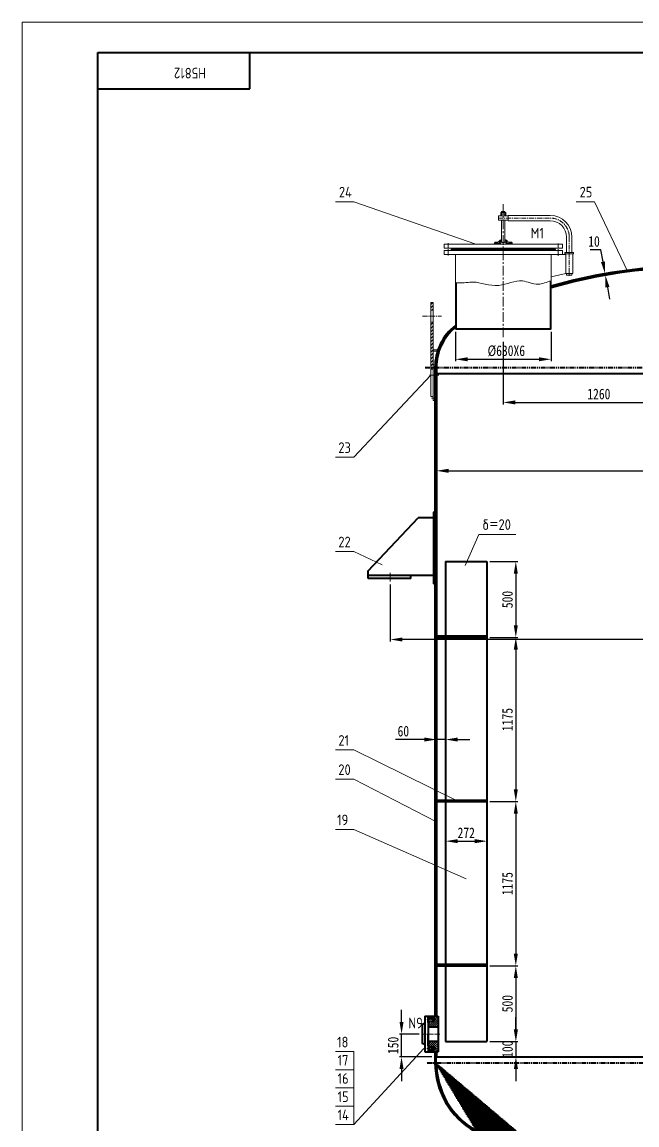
# Model space of a CAD drawing. Extents: x 29432 to 46232, y -723 to 11157.
# Drawn here: x 29432 to 33485, y 3892 to 11157 of the extents above; entities that cross this region are included whole.
import ezdxf

# ---------------------------------------------------------------- set-up
doc = ezdxf.new("R2010")
doc.units = 0
doc.linetypes.add('CENTER', pattern=[50.800000000000004, 31.75, -6.35, 6.35, -6.35])
doc.linetypes.add('PHANTOM', pattern=[63.50000000000001, 31.75, -6.35, 6.35, -6.35, 6.35, -6.35])
doc.layers.get('0').update_dxf_attribs({"linetype": 'CONTINUOUS', "lineweight": 40})
doc.layers.get('DEFPOINTS').update_dxf_attribs({"linetype": 'CONTINUOUS', "lineweight": 20})
for name, color, linetype, lineweight in [('5', 1, 'CENTER', 20), ('中线', 1, 'CENTER', 20), ('双点划线', 1, 'PHANTOM', 20), ('实线', 7, 'CONTINUOUS', 20), ('尺寸线', 6, 'CONTINUOUS', 20), ('文字', 6, 'CONTINUOUS', 20), ('细实线', 3, 'CONTINUOUS', 20), ('细线', 3, 'CONTINUOUS', 20)]:
    doc.layers.add(name, color=color, linetype=linetype, lineweight=lineweight)
doc.styles.add('J_BigFont', font='gbenor.shx', dxfattribs={"bigfont": 'gbcbig.shx'})
doc.styles.add('尺寸-字母', font='@SimSun.ttf', dxfattribs={"width": 0.8})
doc.dimstyles.new('尺寸3-5', dxfattribs={"dimtxt": 3.5, "dimasz": 2.5, "dimexe": 1.25, "dimexo": 0.625, "dimgap": 1.5, "dimtad": 1, "dimdec": 0, "dimdsep": 46, "dimtxsty": '尺寸-字母', "dimcen": 2.5, "dimadec": 0, "dimazin": 0, "dimtfac": 1, "dimtdec": 4, "dimtmove": 0, "dimatfit": 3, "dimfxl": 0, "dimtolj": 1, "dimtzin": 0, "dimarcsym": 0})
pattern_1 = [(45, (48280.55313403124, 1383.898584631193), (-11.22532015133644, 11.22532015133644), [])]
pattern_2 = [(74.99999999999999, (45611.24916760637, -1299.165121882645), (-6.133628996935583, 1.643500936401008), [])]

# ---------------------------------------------------------------- blocks, each defined once
blk = doc.blocks.new('*D66')
at = {"layer": 'DEFPOINTS', "color": 0, "lineweight": 20}
for p in [(32495.68236725407, 6021.951870326928), (32495.68236725407, 4940.951870326928), (32686.37270015032, 4940.951870326928)]:
    blk.add_point(p, dxfattribs=at)
at = {"layer": '尺寸线', "color": 0, "lineweight": -2}
for p, q in [((32515.68236725407, 6021.951870326928), (32699.37270015032, 6021.951870326928)), ((32686.37270015032, 5941.951870326928), (32686.37270015032, 5020.951870326928)), ((32515.68236725407, 4940.951870326928), (32699.37270015032, 4940.951870326928))]:
    blk.add_line(p, q, dxfattribs=at)
at = {"layer": '尺寸线', "color": 0, "lineweight": 20}
for points in [[(32673.03936681699, 5941.951870326928), (32699.70603348365, 5941.951870326928), (32686.37270015032, 6021.951870326928)], [(32673.03936681699, 5020.951870326928), (32699.70603348365, 5020.951870326928), (32686.37270015032, 4940.951870326928)]]:
    blk.add_solid(points, dxfattribs=at)
at = {"layer": '尺寸线', "color": 0, "lineweight": 20, "insert": (32631.37270015032, 5481.451870326933), "char_height": 70, "attachment_point": 5, "rotation": 90, "style": '尺寸-字母'}
blk.add_mtext('\\A1;1175', dxfattribs=at)
blk = doc.blocks.new('*D36')
at = {"layer": 'DEFPOINTS', "color": 0, "lineweight": 20}
for p in [(31933.34768578037, 4490.951870326926), (32068.68236725407, 4490.951870326926), (32153.68236725407, 4340.951870326928)]:
    blk.add_point(p, dxfattribs=at)
at = {"layer": '尺寸线', "color": 0, "lineweight": -2}
for p, q in [((31933.34768578037, 4570.951870326926), (31933.34768578037, 4650.951870326926)), ((32048.68236725407, 4490.951870326926), (31920.34768578037, 4490.951870326926)), ((31933.34768578037, 4340.951870326928), (31933.34768578037, 4490.951870326926)), ((32133.68236725407, 4340.951870326928), (31920.34768578037, 4340.951870326928)), ((31933.34768578037, 4260.951870326928), (31933.34768578037, 4180.951870326928))]:
    blk.add_line(p, q, dxfattribs=at)
at = {"layer": '尺寸线', "color": 0, "lineweight": 20}
for points in [[(31920.01435244703, 4570.951870326926), (31946.6810191137, 4570.951870326926), (31933.34768578037, 4490.951870326926)], [(31920.01435244703, 4260.951870326928), (31946.6810191137, 4260.951870326928), (31933.34768578037, 4340.951870326928)]]:
    blk.add_solid(points, dxfattribs=at)
at = {"layer": '尺寸线', "color": 0, "lineweight": 20, "insert": (31878.34768578037, 4415.951870326932), "char_height": 70, "attachment_point": 5, "rotation": 90, "style": '尺寸-字母'}
blk.add_mtext('\\A1;150', dxfattribs=at)
blk = doc.blocks.new('*D38')
at = {"layer": 'DEFPOINTS', "color": 0, "lineweight": 20}
for p in [(32495.68236725407, 4940.951870326928), (32495.68236725407, 4440.951870326928), (32686.37270015032, 4440.951870326928)]:
    blk.add_point(p, dxfattribs=at)
at = {"layer": '尺寸线', "color": 0, "lineweight": -2}
for p, q in [((32515.68236725407, 4940.951870326928), (32699.37270015032, 4940.951870326928)), ((32686.37270015032, 4860.951870326928), (32686.37270015032, 4520.951870326928)), ((32515.68236725407, 4440.951870326928), (32699.37270015032, 4440.951870326928))]:
    blk.add_line(p, q, dxfattribs=at)
at = {"layer": '尺寸线', "color": 0, "lineweight": 20}
for points in [[(32673.03936681699, 4860.951870326928), (32699.70603348365, 4860.951870326928), (32686.37270015032, 4940.951870326928)], [(32673.03936681699, 4520.951870326928), (32699.70603348365, 4520.951870326928), (32686.37270015032, 4440.951870326928)]]:
    blk.add_solid(points, dxfattribs=at)
at = {"layer": '尺寸线', "color": 0, "lineweight": 20, "insert": (32631.37270015032, 4690.951870326933), "char_height": 70, "attachment_point": 5, "rotation": 90, "style": '尺寸-字母'}
blk.add_mtext('\\A1;500', dxfattribs=at)
blk = doc.blocks.new('*D37')
at = {"layer": 'DEFPOINTS', "color": 0, "lineweight": 20}
for p in [(32495.68236725407, 4440.951870326928), (32494.92252820747, 4340.951870326928), (32686.97173776139, 4340.951870326928)]:
    blk.add_point(p, dxfattribs=at)
at = {"layer": '尺寸线', "color": 0, "lineweight": -2}
for p, q in [((32686.97173776139, 4520.951870326928), (32686.97173776139, 4600.951870326928)), ((32515.68236725407, 4440.951870326928), (32699.97173776139, 4440.951870326928)), ((32686.97173776139, 4440.951870326928), (32686.97173776139, 4340.951870326928)), ((32514.92252820747, 4340.951870326928), (32699.97173776139, 4340.951870326928)), ((32686.97173776139, 4260.951870326928), (32686.97173776139, 4180.951870326928))]:
    blk.add_line(p, q, dxfattribs=at)
at = {"layer": '尺寸线', "color": 0, "lineweight": 20}
for points in [[(32673.63840442806, 4520.951870326928), (32700.30507109472, 4520.951870326928), (32686.97173776139, 4440.951870326928)], [(32673.63840442806, 4260.951870326928), (32700.30507109472, 4260.951870326928), (32686.97173776139, 4340.951870326928)]]:
    blk.add_solid(points, dxfattribs=at)
at = {"layer": '尺寸线', "color": 0, "lineweight": 20, "insert": (32631.97173776139, 4390.951870326933), "char_height": 70, "attachment_point": 5, "rotation": 90, "style": '尺寸-字母'}
blk.add_mtext('\\A1;100', dxfattribs=at)
blk = doc.blocks.new('*D49')
at = {"layer": 'DEFPOINTS', "color": 0, "lineweight": 20}
for p in [(31858.68236725407, 7471.46133610263), (35868.68236725407, 7471.46133610263), (31858.68236725407, 7089.612341026499)]:
    blk.add_point(p, dxfattribs=at)
at = {"layer": '尺寸线', "color": 0, "lineweight": -2}
for p, q in [((31858.68236725407, 7451.46133610263), (31858.68236725407, 7076.612341026499)), ((35868.68236725407, 7451.46133610263), (35868.68236725407, 7076.612341026499)), ((35788.68236725407, 7089.612341026499), (31938.68236725407, 7089.612341026499))]:
    blk.add_line(p, q, dxfattribs=at)
at = {"layer": '尺寸线', "color": 0, "lineweight": 20}
for points in [[(31938.68236725407, 7102.945674359832), (31938.68236725407, 7076.279007693166), (31858.68236725407, 7089.612341026499)], [(35788.68236725407, 7102.945674359832), (35788.68236725407, 7076.279007693166), (35868.68236725407, 7089.612341026499)]]:
    blk.add_solid(points, dxfattribs=at)
at = {"layer": '尺寸线', "color": 0, "lineweight": 20, "insert": (33863.68236725407, 7144.612341026499), "char_height": 70, "attachment_point": 5, "style": '尺寸-字母'}
blk.add_mtext('\\A1;%%c4165', dxfattribs=at)
blk = doc.blocks.new('*D48')
at = {"layer": 'DEFPOINTS', "color": 0, "lineweight": 20}
for p in [(32163.68236725407, 8224.029753562441), (35563.68236725406, 8200.606055084443), (35563.68236725406, 8200.606055084445)]:
    blk.add_point(p, dxfattribs=at)
at = {"layer": '尺寸线', "color": 0, "lineweight": -2}
for p, q in [((35563.68236725406, 8220.606055084443), (35563.68236725406, 8213.606055084445)), ((32163.68236725407, 8204.029753562441), (32163.68236725407, 8187.606055084445)), ((32243.68236725407, 8200.606055084445), (35483.68236725406, 8200.606055084445))]:
    blk.add_line(p, q, dxfattribs=at)
at = {"layer": '尺寸线', "color": 0, "lineweight": 20}
for points in [[(32243.68236725407, 8213.939388417779), (32243.68236725407, 8187.272721751112), (32163.68236725407, 8200.606055084445)], [(35483.68236725406, 8213.939388417779), (35483.68236725406, 8187.272721751112), (35563.68236725406, 8200.606055084445)]]:
    blk.add_solid(points, dxfattribs=at)
at = {"layer": '尺寸线', "color": 0, "lineweight": 20, "insert": (33863.68236725406, 8255.606055084445), "char_height": 70, "attachment_point": 5, "style": '尺寸-字母'}
blk.add_mtext('\\A1;%%c3400', dxfattribs=at)
blk = doc.blocks.new('*D50')
at = {"layer": 'DEFPOINTS', "color": 0, "lineweight": 20}
for p in [(32495.68236725407, 7102.951870326928), (32495.68236725407, 6021.951870326928), (32686.37270015032, 6021.951870326928)]:
    blk.add_point(p, dxfattribs=at)
at = {"layer": '尺寸线', "color": 0, "lineweight": -2}
for p, q in [((32515.68236725407, 7102.951870326928), (32699.37270015032, 7102.951870326928)), ((32686.37270015032, 7022.951870326928), (32686.37270015032, 6101.951870326928)), ((32515.68236725407, 6021.951870326928), (32699.37270015032, 6021.951870326928))]:
    blk.add_line(p, q, dxfattribs=at)
at = {"layer": '尺寸线', "color": 0, "lineweight": 20}
for points in [[(32673.03936681699, 7022.951870326928), (32699.70603348365, 7022.951870326928), (32686.37270015032, 7102.951870326928)], [(32673.03936681699, 6101.951870326928), (32699.70603348365, 6101.951870326928), (32686.37270015032, 6021.951870326928)]]:
    blk.add_solid(points, dxfattribs=at)
at = {"layer": '尺寸线', "color": 0, "lineweight": 20, "insert": (32631.37270015032, 6562.451870326933), "char_height": 70, "attachment_point": 5, "rotation": 90, "style": '尺寸-字母'}
blk.add_mtext('\\A1;1175', dxfattribs=at)
blk = doc.blocks.new('*D52')
at = {"layer": 'DEFPOINTS', "color": 0, "lineweight": 20}
for p in [(32163.68236725407, 6430.631092021809), (32163.68236725407, 6430.631092021809), (32223.68236725407, 6430.631092021809)]:
    blk.add_point(p, dxfattribs=at)
at = {"layer": '尺寸线', "color": 0, "lineweight": -2}
for p, q in [((32083.68236725407, 6430.631092021809), (31892.6847294588, 6430.631092021809)), ((32163.68236725407, 6450.631092021809), (32163.68236725407, 6443.631092021809)), ((32223.68236725407, 6430.631092021809), (32163.68236725407, 6430.631092021809)), ((32223.68236725407, 6450.631092021809), (32223.68236725407, 6443.631092021809)), ((32303.68236725407, 6430.631092021809), (32383.68236725407, 6430.631092021809))]:
    blk.add_line(p, q, dxfattribs=at)
at = {"layer": '尺寸线', "color": 0, "lineweight": 20}
for points in [[(32083.68236725407, 6443.964425355142), (32083.68236725407, 6417.297758688476), (32163.68236725407, 6430.631092021809)], [(32303.68236725407, 6443.964425355142), (32303.68236725407, 6417.297758688476), (32223.68236725407, 6430.631092021809)]]:
    blk.add_solid(points, dxfattribs=at)
at = {"layer": '尺寸线', "color": 0, "lineweight": 20, "insert": (31945.18236725407, 6485.631092021809), "char_height": 70, "attachment_point": 5, "style": '尺寸-字母'}
blk.add_mtext('\\A1;60', dxfattribs=at)
blk = doc.blocks.new('*D51')
at = {"layer": 'DEFPOINTS', "color": 0, "lineweight": 20}
for p in [(32223.68236725407, 5761.239919632135), (32495.68236725407, 5761.239919632135), (32495.68236725407, 5758.662958314264)]:
    blk.add_point(p, dxfattribs=at)
at = {"layer": '尺寸线', "color": 0, "lineweight": -2}
for p, q in [((32223.68236725407, 5781.239919632135), (32223.68236725407, 5774.239919632135)), ((32303.68236725407, 5761.239919632135), (32415.68236725407, 5761.239919632135)), ((32495.68236725407, 5778.662958314264), (32495.68236725407, 5774.239919632135))]:
    blk.add_line(p, q, dxfattribs=at)
at = {"layer": '尺寸线', "color": 0, "lineweight": 20}
for points in [[(32303.68236725407, 5774.573252965468), (32303.68236725407, 5747.906586298802), (32223.68236725407, 5761.239919632135)], [(32415.68236725407, 5774.573252965468), (32415.68236725407, 5747.906586298802), (32495.68236725407, 5761.239919632135)]]:
    blk.add_solid(points, dxfattribs=at)
at = {"layer": '尺寸线', "color": 0, "lineweight": 20, "insert": (32359.68236725407, 5816.246809395914), "char_height": 70, "attachment_point": 5, "style": '尺寸-字母'}
blk.add_mtext('\\A1;272', dxfattribs=at)
blk = doc.blocks.new('*D53')
at = {"layer": 'DEFPOINTS', "color": 0, "lineweight": 20}
for p in [(32495.68236725407, 7602.951870326928), (32495.68236725407, 7102.951870326928), (32686.37270015032, 7102.951870326928)]:
    blk.add_point(p, dxfattribs=at)
at = {"layer": '尺寸线', "color": 0, "lineweight": -2}
for p, q in [((32515.68236725407, 7602.951870326928), (32699.37270015032, 7602.951870326928)), ((32686.37270015032, 7522.951870326928), (32686.37270015032, 7182.951870326928)), ((32515.68236725407, 7102.951870326928), (32699.37270015032, 7102.951870326928))]:
    blk.add_line(p, q, dxfattribs=at)
at = {"layer": '尺寸线', "color": 0, "lineweight": 20}
for points in [[(32673.03936681699, 7522.951870326928), (32699.70603348365, 7522.951870326928), (32686.37270015032, 7602.951870326928)], [(32673.03936681699, 7182.951870326928), (32699.70603348365, 7182.951870326928), (32686.37270015032, 7102.951870326928)]]:
    blk.add_solid(points, dxfattribs=at)
at = {"layer": '尺寸线', "color": 0, "lineweight": 20, "insert": (32631.37270015032, 7352.951870326933), "char_height": 70, "attachment_point": 5, "rotation": 90, "style": '尺寸-字母'}
blk.add_mtext('\\A1;500', dxfattribs=at)
blk = doc.blocks.new('*D47')
at = {"layer": 'DEFPOINTS', "color": 0, "lineweight": 20}
for p in [(32288.68236725407, 9135.726174459647), (32918.68236725406, 9135.726174459647), (32918.68236725406, 8935.234895493282)]:
    blk.add_point(p, dxfattribs=at)
at = {"layer": '尺寸线', "color": 0, "lineweight": -2}
for p, q in [((32288.68236725407, 9115.726174459647), (32288.68236725407, 8922.234895493282)), ((32918.68236725406, 9115.726174459647), (32918.68236725406, 8922.234895493282)), ((32368.68236725407, 8935.234895493282), (32838.68236725406, 8935.234895493282))]:
    blk.add_line(p, q, dxfattribs=at)
at = {"layer": '尺寸线', "color": 0, "lineweight": 20}
for points in [[(32368.68236725407, 8948.568228826616), (32368.68236725407, 8921.901562159948), (32288.68236725407, 8935.234895493282)], [(32838.68236725406, 8948.568228826616), (32838.68236725406, 8921.901562159948), (32918.68236725406, 8935.234895493282)]]:
    blk.add_solid(points, dxfattribs=at)
at = {"layer": '尺寸线', "color": 0, "lineweight": 20, "insert": (32623.95762232172, 8990.234895493282), "char_height": 70, "attachment_point": 5, "style": '尺寸-字母'}
blk.add_mtext('\\A1;%%c630X6', dxfattribs=at)
blk = doc.blocks.new('*D59')
at = {"layer": 'DEFPOINTS', "color": 0, "lineweight": 20}
for p in [(33274.77337248029, 9498.714469242565), (33274.84062092705, 9498.726260256075), (33276.50037833006, 9488.86472555073)]:
    blk.add_point(p, dxfattribs=at)
at = {"layer": '尺寸线', "color": 0, "lineweight": -2}
for p, q in [((33247.20852733066, 9656.322159325437), (33176.76443284247, 9656.322159325438)), ((33261.02457412885, 9577.524209790756), (33247.20852733066, 9656.322159325437)), ((33276.56762677682, 9488.87651656424), (33274.84062092705, 9498.726260256075)), ((33294.47285986396, 9502.168480942113), (33287.64528772644, 9500.971367860782)), ((33296.19986571374, 9492.318737250278), (33289.37229357621, 9491.121624168947)), ((33290.38367357502, 9410.078567029559), (33304.19972037321, 9331.280617494878))]:
    blk.add_line(p, q, dxfattribs=at)
at = {"layer": '尺寸线', "color": 0, "lineweight": 20}
for points in [[(33274.15756571797, 9579.826884257123), (33247.89158253974, 9575.22153532439), (33274.84062092705, 9498.726260256075)], [(33303.51666516413, 9412.381241495927), (33277.2506819859, 9407.775892563193), (33276.56762677682, 9488.87651656424)]]:
    blk.add_solid(points, dxfattribs=at)
at = {"layer": '尺寸线', "color": 0, "lineweight": 20, "insert": (33201.98648008657, 9711.322159325438), "char_height": 70, "attachment_point": 5, "style": '尺寸-字母'}
blk.add_mtext('\\A1;10', dxfattribs=at)
blk = doc.blocks.new('*D81')
at = {"layer": 'DEFPOINTS', "color": 0, "lineweight": 20}
for p in [(32603.68236725407, 9070.082179404524), (33863.68236725407, 8880.951870326928), (33863.68236725407, 8651.262074855418)]:
    blk.add_point(p, dxfattribs=at)
at = {"layer": '尺寸线', "color": 0, "lineweight": -2}
for p, q in [((32603.68236725407, 9050.082179404524), (32603.68236725407, 8638.262074855418)), ((33863.68236725407, 8860.951870326928), (33863.68236725407, 8638.262074855418)), ((32683.68236725407, 8651.262074855418), (33783.68236725407, 8651.262074855418))]:
    blk.add_line(p, q, dxfattribs=at)
at = {"layer": '尺寸线', "color": 0, "lineweight": 20}
for points in [[(32683.68236725407, 8664.595408188752), (32683.68236725407, 8637.928741522084), (32603.68236725407, 8651.262074855418)], [(33783.68236725407, 8664.595408188752), (33783.68236725407, 8637.928741522084), (33863.68236725407, 8651.262074855418)]]:
    blk.add_solid(points, dxfattribs=at)
at = {"layer": '尺寸线', "color": 0, "lineweight": 20, "insert": (33233.68236725407, 8706.268964619198), "char_height": 70, "attachment_point": 5, "style": '尺寸-字母'}
blk.add_mtext('\\A1;1260', dxfattribs=at)

msp = doc.modelspace()

# ---------------------------------------------------------------- hatches: boundary and pattern name
at = {"layer": '细实线', "lineweight": 20}
h = msp.add_hatch(dxfattribs=at)
h.set_pattern_fill('ANSI31', color=256, scale=2, angle=30, style=0)
h.set_pattern_definition(pattern_2)
h.paths.add_polyline_path([(32918.68236725407, 9416.394300768821), (32918.68236725407, 9405.9853974053, -0.06044653821758657), (33727.18236725407, 9537.210728583095), (33727.18236725407, 9547.218773579445, 0.06026322849573407)])
h = msp.add_hatch(dxfattribs=at)
h.set_pattern_fill('ANSI31', color=256, scale=2, angle=90, style=0)
h.set_pattern_definition([(135, (45611.24916760637, -1299.165121882645), (-4.490128060534577, -4.490128060534576), [])])
edge = h.paths.add_edge_path()
edge.add_spline(control_points=[(32294.68236725406, 9438.698991368678), (32292.72596450694, 9438.827459534692), (32290.72658051564, 9438.971882446362), (32288.68236725407, 9439.133223114939)], knot_values=[48.67500080339494, 48.67500080339494, 48.67500080339494, 48.67500080339494, 52.86985641005259, 52.86985641005259, 52.86985641005259, 52.86985641005259], degree=3, periodic=0)
edge.add_line((32288.68236725407, 9439.13322311494), (32288.68236725407, 9135.726174459647))
edge.add_line((32288.68236725407, 9135.726174459647), (32294.68236725407, 9135.726174459647))
edge.add_line((32294.68236725407, 9135.726174459647), (32294.68236725407, 9438.698991368676))
edge = h.paths.add_edge_path()
edge.add_spline(control_points=[(32918.68236725407, 9451.952055944981), (32916.69927091937, 9451.39796137455), (32914.69853485524, 9450.812647029401), (32912.68236725407, 9450.203192248513)], knot_values=[688.679759833167, 688.679759833167, 688.679759833167, 688.679759833167, 694.5263990102509, 694.5263990102509, 694.5263990102509, 694.5263990102509], degree=3, periodic=0)
edge.add_line((32912.68236725407, 9450.203192248513), (32912.68236725407, 9135.726174459649))
edge.add_line((32912.68236725406, 9135.726174459649), (32918.68236725406, 9135.726174459647))
edge.add_line((32918.68236725407, 9135.726174459647), (32918.68236725407, 9451.95205594498))
h = msp.add_hatch(dxfattribs=at)
h.set_pattern_fill('ANSI31', color=256, scale=5, style=0)
h.set_pattern_definition(pattern_1)
h.paths.add_polyline_path([(32125.68236725407, 9259.451870326928), (32141.68236725407, 9259.451870326926), (32141.68236725407, 9309.45187032693), (32125.68236725407, 9309.45187032693)])
h = msp.add_hatch(dxfattribs=at)
h.set_pattern_fill('ANSI31', color=256, scale=5, style=0)
h.set_pattern_definition(pattern_1)
h.paths.add_polyline_path([(32141.68236725407, 9179.45187032693), (32125.68236725407, 9179.451870326928), (32125.68236725407, 8998.451870326928), (32141.68236725407, 8998.451870326928)])
h = msp.add_hatch(dxfattribs=at)
h.set_pattern_fill('ANSI31', color=256, scale=2, angle=30, style=0)
h.set_pattern_definition(pattern_2)
h.paths.add_polyline_path([(32288.68236725407, 9145.642082577104), (32288.68236725407, 9158.390835975535, 0.2220572260434212), (32153.68236725407, 8896.615237265845), (32153.68236725407, 8880.951870326928), (32163.42252549536, 8880.951870326928, -0.2278724859074681)])
h.paths.add_polyline_path([(32163.68236725407, 8880.951870326928), (32153.68236725407, 8880.95187032693), (32153.68236725407, 8840.95187032693), (32163.68236725407, 8840.951870326931)])
h = msp.add_hatch(dxfattribs=at)
h.set_pattern_fill('ANSI31', color=256, scale=5, style=0)
h.set_pattern_definition(pattern_1)
h.paths.add_polyline_path([(32141.68236725407, 8998.45187032693), (32125.68236725407, 8998.451870326928), (32125.68236725407, 8870.951870326931), (32141.68236725407, 8870.951870326931)])
h = msp.add_hatch(dxfattribs=at)
h.set_pattern_fill('ANSI31', color=256, scale=2, angle=90, style=0)
h.set_pattern_definition([(135, (4579.075306207611, -967.7888680826436), (-4.490128060534577, -4.490128060534576), [])])
edge = h.paths.add_edge_path()
edge.add_line((32153.68236725407, 8840.951870326928), (32153.68236725407, 4608.451870326927))
edge.add_line((32163.68236725407, 8840.951870326928), (32163.68236725407, 4608.451870326928))
h = msp.add_hatch(dxfattribs=at)
h.set_pattern_fill('ANSI31', color=256, scale=3, style=0)
h.set_pattern_definition([(45, (40438.55965563416, -1111.165121882646), (-6.735192090801863, 6.735192090801865), [])])
h.paths.add_polyline_path([(32145.68236725405, 4575.951870326927), (32138.68236725405, 4575.951870326926), (32138.68236725405, 4574.951870326925), (32109.68236725405, 4574.951870326926), (32109.68236725405, 4568.951870326925), (32108.68236725406, 4567.951870326924), (32108.68236725406, 4538.951870326926), (32173.68236725406, 4538.951870326927), (32173.68236725406, 4608.451870326927), (32110.68236725406, 4608.451870326925), (32109.68236725405, 4607.451870326927), (32109.68236725405, 4596.951870326925), (32138.68236725405, 4596.951870326925), (32138.68236725405, 4595.951870326926), (32145.68236725405, 4595.951870326926), (32151.45586994595, 4585.951870326926)])
h.paths.add_polyline_path([(32108.68236725406, 4442.951870326926), (32108.68236725406, 4413.951870326926), (32109.68236725406, 4412.951870326924), (32109.68236725406, 4406.951870326924), (32138.68236725406, 4406.951870326924), (32138.68236725406, 4405.951870326924), (32145.68236725406, 4405.951870326923), (32151.45586994595, 4395.951870326926), (32145.68236725406, 4385.951870326926), (32138.68236725406, 4385.951870326926), (32138.68236725406, 4384.951870326927), (32109.68236725406, 4384.951870326925), (32109.68236725406, 4374.451870326926), (32110.68236725406, 4373.451870326925), (32173.68236725406, 4373.451870326928), (32173.68236725406, 4442.951870326927)])
h = msp.add_hatch(dxfattribs=at)
h.set_pattern_fill('ANSI31', color=256, scale=2, angle=45, style=0)
h.set_pattern_definition([(90, (0, 0), (-6.35, 1.332267629550188e-15), [])])
edge = h.paths.add_edge_path()
edge.add_line((32415.39669381315, 3849.716121375026), (33241.7009766791, 3376.829470340919))
edge.add_line((32420.36372599471, 3858.395325906973), (33246.70101282933, 3385.489786992776))
edge.add_arc((32673.68236725407, 4301.034757036316), 520, 180, 240.2178746900123)
edge.add_arc((32673.68236725407, 4301.034757036316), 510, 180, 240.2178746900123)
h = msp.add_hatch(dxfattribs=at)
h.set_pattern_fill('ANSI31', color=256, scale=2, angle=45, style=0)
h.set_pattern_definition([(90, (4579.075306207611, -967.7888680826436), (-6.35, 1.332267629550188e-15), [])])
h.paths.add_polyline_path([(32163.68236725407, 4340.951870326928), (32153.68236725407, 4340.951870326927), (32153.68236725407, 4301.034757036316), (32163.68236725407, 4301.034757036316)])

# ---------------------------------------------------------------- linework, layer by layer
at = {"lineweight": 40}
for p, q in [((29932.35018923754, -523.4763629651334), (29932.35018923754, 10956.52363703486)), ((29932.35018923754, 10956.52363703486), (46032.35018923754, 10956.52363703486)), ((30933.99258401635, 10716.52363703486), (30933.99258401635, 10956.52363703486)), ((29932.35018923754, 10716.52363703486), (30933.99258401635, 10716.52363703486)), ((32288.68236725407, 9135.726174459647), (32918.68236725406, 9135.726174459647)), ((32153.68236725407, 8880.951870326928), (32153.68236725407, 8840.951870326928)), ((32163.68236725407, 8880.951870326928), (32163.68236725407, 8840.951870326928)), ((32153.68236725407, 8840.951870326928), (35573.68236725407, 8840.951870326928)), ((32153.68236725407, 8840.951870326928), (32153.68236725407, 4608.451870326927)), ((32163.68236725407, 8840.951870326928), (32163.68236725407, 4608.451870326928)), ((32223.68236725407, 7602.951870326928), (32223.68236725407, 4440.951870326928)), ((32223.68236725407, 7602.951870326928), (32495.68236725407, 7602.951870326928)), ((32495.68236725407, 7602.951870326928), (32495.68236725407, 4440.951870326928)), ((32163.68236725407, 7112.951870326928), (32495.68236725407, 7112.951870326928)), ((32163.68236725407, 7102.951870326928), (32495.68236725407, 7102.951870326928)), ((32163.68236725407, 6031.951870326928), (32495.68236725407, 6031.951870326928)), ((32163.68236725407, 6021.951870326928), (32495.68236725407, 6021.951870326928)), ((32163.68236725407, 4950.951870326928), (32495.68236725407, 4950.951870326928)), ((32163.68236725407, 4940.951870326928), (32495.68236725407, 4940.951870326928)), ((32109.68236725405, 4607.451870326925), (32110.68236725405, 4608.451870326925)), ((32109.68236725405, 4568.951870326925), (32109.68236725405, 4607.451870326925)), ((32109.68236725405, 4596.951870326925), (32111.68236725405, 4595.951870326925)), ((32110.68236725405, 4608.451870326925), (32173.68236725408, 4608.451870326926)), ((32111.68236725405, 4595.951870326925), (32145.68236725405, 4595.951870326927)), ((32111.68236725405, 4575.951870326927), (32111.68236725405, 4595.951870326925)), ((32138.68236725405, 4596.951870326927), (32138.68236725405, 4574.951870326927)), ((32145.68236725405, 4595.951870326925), (32151.45586994595, 4585.951870326925)), ((32145.68236725405, 4575.951870326927), (32145.68236725405, 4595.951870326927)), ((32145.68236725405, 4575.951870326927), (32151.45586994595, 4585.951870326925)), ((32173.68236725408, 4608.451870326927), (32173.68236725408, 4538.951870326927)), ((32108.68236725406, 4567.951870326925), (32109.68236725405, 4568.951870326925)), ((32108.68236725406, 4567.951870326925), (32108.68236725406, 4490.951870326925)), ((32108.68236725406, 4567.951870326926), (32108.68236725406, 4490.951870326926)), ((32108.68236725406, 4538.951870326927), (32173.68236725407, 4538.951870326927)), ((32109.68236725405, 4574.951870326927), (32111.68236725405, 4575.951870326927)), ((32111.68236725405, 4575.951870326927), (32145.68236725405, 4575.951870326927)), ((32173.68236725408, 4538.951870326927), (32173.68236725408, 4442.951870326928)), ((32108.68236725406, 4414.060152348746), (32108.68236725406, 4491.060152348746)), ((32108.68236725406, 4413.951870326925), (32108.68236725406, 4490.951870326925)), ((32108.68236725406, 4413.951870326926), (32108.68236725406, 4490.951870326926)), ((32108.68236725406, 4442.951870326927), (32173.68236725409, 4442.951870326928)), ((32173.68236725409, 4442.951870326928), (32173.68236725407, 4373.451870326927)), ((32223.68236725407, 4440.951870326928), (32495.68236725407, 4440.951870326928)), ((32108.68236725406, 4413.951870326925), (32109.68236725406, 4412.951870326923)), ((32109.68236725406, 4412.951870326923), (32109.68236725406, 4374.451870326927)), ((32109.68236725406, 4406.951870326925), (32111.68236725406, 4405.951870326923)), ((32109.68236725406, 4384.951870326925), (32111.68236725406, 4385.951870326925)), ((32109.68236725406, 4374.451870326927), (32110.68236725406, 4373.451870326927)), ((32110.68236725406, 4373.451870326927), (32173.68236725407, 4373.451870326927)), ((32111.68236725406, 4405.951870326923), (32145.68236725406, 4405.951870326925)), ((32111.68236725406, 4405.951870326923), (32111.68236725406, 4385.951870326925)), ((32111.68236725406, 4385.951870326927), (32145.68236725406, 4385.951870326925)), ((32138.68236725406, 4384.951870326927), (32138.68236725406, 4406.951870326925)), ((32145.68236725406, 4405.951870326925), (32145.68236725406, 4385.951870326927)), ((32145.68236725406, 4405.951870326925), (32151.45586994595, 4395.951870326925)), ((32145.68236725406, 4385.951870326927), (32151.45586994595, 4395.951870326927)), ((32153.68236725407, 4373.451870326929), (32153.68236725407, 4340.951870326928)), ((32153.68236725407, 4373.451870326929), (32153.68236725407, 4301.034757036316)), ((32163.68236725406, 4373.451870326926), (32163.68236725406, 4340.951870326928)), ((32153.68236725407, 4340.951870326928), (35573.68236725406, 4340.951870326928))]:
    msp.add_line(p, q, dxfattribs=at)
at = {"lineweight": 20}
for p, q in [((32125.68236725407, 9309.45187032693), (32125.68236725407, 8690.951870326931)), ((32125.68236725407, 9309.451870326928), (32141.68236725407, 9309.45187032693)), ((32141.68236725407, 9309.45187032693), (32141.68236725407, 8663.45187032693)), ((32125.68236725407, 9259.451870326928), (32141.68236725407, 9259.451870326926)), ((32125.68236725407, 9179.451870326928), (32141.68236725407, 9179.451870326928)), ((32141.68236725407, 8997.805258081931), (32172.89834576865, 8997.80525808193)), ((32141.68236725407, 8987.805258081931), (32169.57252557184, 8987.805258081931)), ((32125.68236725407, 8870.951870326931), (32141.68236725408, 8870.95187032693)), ((32141.68236725407, 8898.45187032693), (32153.68236725408, 8898.45187032693)), ((32153.68236725407, 8898.451870326931), (32153.68236725407, 8663.451870326928)), ((32125.68236725407, 8690.951870326931), (32141.68236725407, 8690.95187032693)), ((32141.68236725407, 8663.45187032693), (32153.68236725407, 8663.451870326928))]:
    msp.add_line(p, q, dxfattribs=at)
for p, q in [((32143.68236725407, 7929.327063733677), (32143.68236725407, 7456.454328515629)), ((32153.68236725407, 7929.327063733677), (32143.68236725407, 7929.327063733677)), ((32153.68236725407, 7929.327063733677), (32153.68236725407, 7456.454328515627)), ((31713.68236725407, 7542.95187032693), (32043.68236725407, 7890.95187032693)), ((32143.68236725407, 7890.95187032693), (32043.68236725407, 7890.95187032693)), ((31713.68236725406, 7512.95187032693), (31713.68236725406, 7542.95187032693)), ((31713.68236725407, 7512.95187032693), (32143.68236725407, 7512.95187032693)), ((31713.68236725406, 7490.95187032693), (31713.68236725406, 7512.95187032693)), ((31993.68236725407, 7490.951870326928), (31713.68236725407, 7490.95187032693)), ((31993.68236725407, 7490.95187032693), (31993.68236725407, 7512.95187032693)), ((32153.68236725407, 7456.454328515627), (32143.68236725407, 7456.454328515629)), ((32086.68236725406, 4608.504457679153), (32086.68236725406, 4373.399282974699)), ((32086.68236725406, 4608.504457679153), (32108.68236725406, 4608.504457679153)), ((32108.68236725406, 4608.504457679153), (32108.68236725406, 4373.399282974699)), ((32086.68236725406, 4561.060152348746), (32068.68236725406, 4552.991186831503)), ((32068.68236725406, 4552.991186831503), (32068.68236725406, 4429.129117865985)), ((32086.68236725406, 4421.060152348746), (32068.68236725406, 4429.129117865985)), ((32086.68236725406, 4373.399282974699), (32108.68236725406, 4373.399282974699))]:
    msp.add_line(p, q)
at = {"lineweight": 40}
for centre, radius, start, end in [((33863.68236725407, 6139.951870326928), 3410, 92.29412435087987, 106.0887559807004), ((33863.68236725407, 6139.951870326928), 3400, 92.30087539953595, 106.1373660425371), ((32501.36644681588, 8883.009619635737), 347.9501861069249, 127.6798429427551, 180.3488711770936), ((32501.36644681588, 8883.009619635737), 337.9501861069249, 129.0011205208829, 180.3488711770936), ((32673.68236725407, 4301.034757036316), 520, 180, 240.2178746900123), ((32673.68236725407, 4301.034757036316), 510, 180, 240.2178746900123)]:
    msp.add_arc(centre, radius, start, end, dxfattribs=at)
at = {"layer": '5', "linetype": 'CENTER', "lineweight": 20, "ltscale": 2}
msp.add_line((32603.68236725407, 9956.754011169323), (32603.68236725407, 9070.082179404524), dxfattribs=at)
at = {"layer": '5', "linetype": 'CENTER', "lineweight": 20, "ltscale": 0.1}
msp.add_line((31858.68236725407, 7471.46133610263), (31858.68236725407, 7528.974716612875), dxfattribs=at)
at = {"layer": '中线', "lineweight": 20}
for p, q in [((32571.23603793848, 9865.151870326928), (32913.68236725407, 9865.151870326928)), ((33038.68236725406, 9740.151870326928), (33038.68236725406, 9485.802511358841)), ((32241.18236725407, 9699.182365284909), (32241.18236725407, 9618.731462684413)), ((32544.7200995825, 9700.151870326928), (32574.01757330569, 9700.151870326928)), ((32662.64463492563, 9700.151870326928), (32633.34716120245, 9700.151870326928)), ((32966.18236725406, 9698.899125611537), (32966.18236725406, 9617.247286199781)), ((32072.05558394356, 9219.451870326928), (32195.88312368435, 9219.451870326928)), ((32116.65269176337, 8830.95187032693), (32178.08909083829, 8830.951870326928)), ((32129.85411927032, 8678.45187032693), (32166.33693280766, 8678.451870326928))]:
    msp.add_line(p, q, dxfattribs=at)
at = {"layer": '中线', "linetype": 'CENTER', "lineweight": 20, "ltscale": 0.5}
for p, q in [((32100.75119092803, 4585.951870326925), (32160.28364281133, 4585.951870326925)), ((32076.03046988889, 4490.951870326925), (32186.23364687645, 4490.951870326927)), ((32100.75119092804, 4395.951870326925), (32160.28364281133, 4395.951870326927))]:
    msp.add_line(p, q, dxfattribs=at)
at = {"layer": '中线', "lineweight": 20}
for centre, radius, start, end in [((32913.68236725407, 9740.151870326928), 125, 0, 90), ((32574.01757330569, 9705.151870326928), 5, 270, 337.9756871629567), ((32603.68236725407, 9693.151870326928), 27, 123.3670129692481, 157.9756871629567), ((32603.68236725407, 9693.151870326928), 27, 114.0420759057485, 148.411864494775), ((32603.68236725407, 9693.151870326928), 27, 31.58813550522495, 65.95792409425145), ((32603.68236725407, 9693.151870326928), 27, 22.02431283704329, 56.63298703075192), ((32633.34716120245, 9705.151870326928), 5, 202.0243128370433, 270)]:
    msp.add_arc(centre, radius, start, end, dxfattribs=at)
at = {"layer": '双点划线', "lineweight": 40}
for p, q in [((32088.28015390477, 8880.951870326928), (35639.08458060337, 8880.951870326928)), ((32102.34959679445, 4301.034757036316), (35625.01513771368, 4301.034757036316))]:
    msp.add_line(p, q, dxfattribs=at)
at = {"layer": '实线', "lineweight": 20}
for p, q in [((32582.22043098674, 9881.151870326928), (32625.1443035214, 9881.151870326928)), ((32582.22043098674, 9881.151870326928), (32582.22043098674, 9879.151870326928)), ((32587.56257496481, 9903.151870326928), (32619.80215954332, 9903.151870326928)), ((32587.56257496481, 9903.151870326928), (32587.56257496482, 9881.151870326928)), ((32587.56257496482, 9891.151870326928), (32619.80215954332, 9891.151870326928)), ((32614.68236725407, 9907.689163239891), (32592.68236725407, 9907.68916323989)), ((32592.68236725407, 9907.68916323989), (32592.68236725407, 9903.151870326928)), ((32592.68236725407, 9903.151870326928), (32592.68236725407, 9881.151870326928)), ((32614.68236725407, 9907.689163239891), (32614.68236725407, 9903.151870326928)), ((32614.68236725407, 9903.151870326928), (32614.68236725407, 9881.151870326928)), ((32619.80215954332, 9903.151870326928), (32619.80215954332, 9881.151870326928)), ((32625.1443035214, 9881.151870326925), (32625.1443035214, 9879.151870326927)), ((32636.12869656965, 9883.151870326928), (32913.68236725407, 9883.151870326928)), ((32636.12869656965, 9883.151870326928), (32636.12869656965, 9847.151870326928)), ((32571.23603793848, 9879.151870326928), (32636.12869656965, 9879.151870326928)), ((32571.23603793848, 9879.151870326928), (32571.23603793848, 9851.151870326928)), ((32571.23603793848, 9851.151870326928), (32636.12869656965, 9851.151870326928)), ((32592.68236725407, 9851.151870326928), (32592.68236725407, 9709.855163415417)), ((32614.68236725407, 9851.151870326928), (32614.68236725407, 9709.855163415417)), ((32636.12869656965, 9847.151870326928), (32913.68236725407, 9847.151870326928)), ((33020.68236725406, 9740.151870326928), (33020.68236725406, 9637.951870326928)), ((33056.68236725406, 9740.151870326928), (33056.68236725406, 9637.951870326928)), ((32213.68236725407, 9693.151870326928), (32633.34716120245, 9693.151870326928)), ((32213.68236725407, 9693.151870326928), (32213.68236725407, 9667.151870326928)), ((32213.68236725407, 9667.151870326928), (32993.68236725406, 9667.151870326928)), ((32258.68236725407, 9667.151870326928), (32262.14646886921, 9661.151870326928)), ((32553.4950639699, 9707.151870326928), (32567.90527961407, 9707.151870326928)), ((32553.4950639699, 9693.151870326928), (32574.01757330569, 9693.151870326928)), ((32633.34716120245, 9693.151870326928), (32993.68236725406, 9693.151870326928)), ((32633.34716120245, 9693.151870326928), (32653.86967053824, 9693.151870326928)), ((32639.45945489407, 9707.151870326928), (32653.86967053824, 9707.151870326928)), ((32948.68236725406, 9667.151870326928), (32945.21826563893, 9661.151870326928)), ((32993.68236725406, 9693.151870326928), (32993.68236725406, 9667.151870326928)), ((32213.68236725407, 9650.951870326928), (32993.68236725406, 9650.951870326928)), ((32213.68236725407, 9650.951870326928), (32213.68236725407, 9624.951870326928)), ((32213.68236725407, 9624.951870326928), (32265.68236725407, 9624.951870326928)), ((32258.10501698488, 9650.951870326928), (32262.14646886921, 9657.951870326928)), ((32262.14646886921, 9661.151870326928), (32945.21826563893, 9661.151870326928)), ((32262.14646886921, 9661.151870326928), (32262.14646886921, 9657.951870326928)), ((32262.14646886921, 9657.951870326928), (32945.21826563893, 9657.951870326928)), ((32941.68236725406, 9624.951870326928), (32265.68236725407, 9624.951870326924)), ((32288.68236725407, 9624.951870326924), (32288.68236725407, 9135.726174459647)), ((32918.68236725408, 9624.95187032693), (32918.68236725406, 9135.726174459647)), ((32941.68236725406, 9624.951870326928), (32993.68236725406, 9624.951870326928)), ((32945.21826563893, 9661.151870326928), (32945.21826563893, 9657.951870326928)), ((32949.25971752326, 9650.951870326928), (32945.21826563893, 9657.951870326928)), ((32993.68236725406, 9650.951870326928), (32993.68236725406, 9624.951870326928)), ((32993.68236725406, 9624.951870326928), (33015.68236725406, 9624.951870326928)), ((33010.35398334124, 9637.951870326928), (33067.0107511669, 9637.95187032693)), ((33010.35398334124, 9637.951870326928), (33010.35398334124, 9629.951870326928)), ((33010.35398334124, 9629.951870326928), (33067.0107511669, 9629.95187032693)), ((33015.68236725406, 9629.951870326928), (33015.68236725406, 9499.951870326931)), ((33061.68236725406, 9629.951870326928), (33061.68236725406, 9499.951870326928)), ((33067.0107511669, 9637.951870326931), (33067.0107511669, 9629.95187032693)), ((32912.68236725407, 9450.203192248511), (32912.68236725406, 9135.726174459647)), ((33015.68236725406, 9499.951870326931), (32918.68236725406, 9477.615803734716)), ((33015.68236725406, 9499.95187032693), (33061.68236725406, 9499.951870326928)), ((33020.68236725406, 9499.951870326928), (33020.68236725407, 9489.951870326928)), ((33020.68236725407, 9489.951870326928), (33056.68236725407, 9489.951870326931)), ((33056.68236725406, 9499.951870326931), (33056.68236725407, 9489.951870326931)), ((32294.68236725407, 9438.698991368678), (32294.68236725407, 9135.726174459647))]:
    msp.add_line(p, q, dxfattribs=at)
for centre, radius, start, end in [((32913.68236725407, 9740.151870326928), 143, 0, 90), ((32913.68236725407, 9740.151870326928), 107, 0, 90), ((32553.4950639699, 9698.151870326928), 9.000000000000455, 90, 213.7489885958992), ((32567.90527961407, 9715.151870326928), 8, 270, 328.411864494775), ((32574.01757330569, 9705.151870326928), 12, 270, 337.9756871629567), ((32603.68236725407, 9693.151870326928), 34, 108.8765036305745, 148.411864494775), ((32603.68236725407, 9693.151870326928), 20, 123.3670129692481, 157.9756871629567), ((32603.68236725407, 9713.151870326928), 11.48339133097868, 196.6835064846229, 343.3164935153771), ((32603.68236725407, 9693.151870326928), 34, 31.58813550522495, 71.12349636942551), ((32603.68236725407, 9693.151870326928), 20, 22.02431283704329, 56.63298703075192), ((32633.34716120245, 9705.151870326928), 12, 202.0243128370433, 270), ((32639.45945489407, 9715.151870326928), 8, 211.588135505225, 270), ((32653.86967053824, 9698.151870326928), 8.999999999999545, 326.2510114041008, 90)]:
    msp.add_arc(centre, radius, start, end, dxfattribs=at)
at = {"layer": '尺寸线', "lineweight": 20}
for p, q in [((32352.73959632409, 7578.099943617271), (32443.72383868015, 7781.472571636448)), ((32443.72383868015, 7781.472571636448), (32686.3665706144, 7781.472571636448))]:
    msp.add_line(p, q, dxfattribs=at)
at = {"layer": '细实线', "lineweight": 20}
for p, q in [((31618.10082778363, 9972.888290054208), (31498.22350219882, 9972.888290054208)), ((31618.10082778363, 9972.888290054208), (32423.51476422826, 9693.151870326928)), ((33203.89546088941, 9972.88829005421), (33084.0181353046, 9972.88829005421)), ((33421.86983386789, 9516.166083743901), (33203.89546088941, 9972.88829005421)), ((32125.68236725407, 8830.95187032693), (31618.10082778363, 8290.896574363942)), ((31618.10082778363, 8290.896574363942), (31498.22350219882, 8290.896574363942)), ((31618.10082778363, 7669.519902717366), (31498.22350219882, 7669.519902717366)), ((31806.6512445664, 7581.099394997746), (31618.10082778363, 7669.519902717366)), ((31618.10082778363, 6362.395460743195), (31498.22350219882, 6362.395460743195)), ((32290.60019072672, 6031.951870326928), (31618.10082778363, 6362.395460743195)), ((31618.10082778363, 6169.845131427865), (31498.22350219882, 6169.845131427865)), ((32163.68236725407, 5888.577783542009), (31618.10082778363, 6169.845131427865)), ((31618.10082778363, 5838.731105647719), (31498.22350219882, 5838.731105647719)), ((32358.81530214254, 5512.894255521693), (31618.10082778363, 5838.731105647719)), ((31618.10082778363, 4375.552057836059), (31498.22350219882, 4375.552057836059)), ((32080.75119092805, 4395.951870326926), (31618.10082778363, 3895.552057836059)), ((31618.10082778363, 4375.552057836059), (31618.10082778363, 3895.552057836059)), ((31618.10082778363, 4255.552057836059), (31498.22350219882, 4255.552057836059)), ((31618.10082778363, 4135.552057836059), (31498.22350219882, 4135.552057836059)), ((31618.10082778363, 4015.552057836059), (31498.22350219882, 4015.552057836059)), ((31618.10082778363, 3895.552057836059), (31498.22350219882, 3895.552057836059)), ((31618.10082778363, 3895.552057836059), (31498.22350219882, 3895.552057836059))]:
    msp.add_line(p, q, dxfattribs=at)
at = {"layer": '细实线', "linetype": 'CENTER', "lineweight": 20, "ltscale": 2}
for p, q in [((32109.68236725405, 4596.951870326925), (32138.68236725405, 4596.951870326927)), ((32109.68236725405, 4574.951870326927), (32138.68236725405, 4574.951870326925)), ((32109.68236725406, 4406.951870326925), (32138.68236725406, 4406.951870326925)), ((32109.68236725406, 4384.951870326925), (32138.68236725406, 4384.951870326927))]:
    msp.add_line(p, q, dxfattribs=at)
at = {"layer": '细实线', "lineweight": 20}
msp.add_open_spline([(32288.68236725407, 9439.133223114939), (32353.76155497807, 9433.99681202944), (32398.07218677243, 9461.087857160503), (32576.32372559925, 9394.137177019224), (32713.46994474634, 9477.628747345567), (32821.22229589197, 9413.361252507337), (32891.61099020878, 9444.388074925824), (32918.68236725407, 9451.952055944981)], degree=3, knots=[48.67500080339494, 48.67500080339494, 48.67500080339494, 48.67500080339494, 182.221632474894, 349.9157382020053, 509.4741153117074, 614.713547339423, 694.526399010251, 694.526399010251, 694.526399010251, 694.526399010251], dxfattribs=at)
at = {"layer": '细线', "color": 3, "lineweight": 20}
for p, q in [((29432.35018923754, -723.4763629651352), (29432.35018923754, 11156.52363703486)), ((29432.35018923754, 11156.52363703486), (46232.35018923754, 11156.52363703486))]:
    msp.add_line(p, q, dxfattribs=at)

# ---------------------------------------------------------------- texts
at = {"layer": '尺寸线', "lineweight": 20, "insert": (32466.06696143426, 7881.441197229666), "char_height": 70, "width": 297.5095215332694, "attachment_point": 1, "style": 'J_BigFont'}
msp.add_mtext('δ＝20', dxfattribs=at)
at = {"layer": '文字', "lineweight": 20, "insert": (30644.90101436954, 10785.34136004747), "char_height": 70.00000000000001, "attachment_point": 1, "rotation": 180, "style": 'J_BigFont'}
msp.add_mtext('H5812', dxfattribs=at)
at = {"layer": '文字', "lineweight": 20, "ltscale": 0.6, "char_height": 70, "attachment_point": 1, "style": 'J_BigFont'}
for s, insert in [('24', (31520.71520314451, 10071.22825011932)), ('25', (33106.50983625028, 10071.22825011932)), ('23', (31516.89157012527, 8388.308762153685)), ('22', (31516.89157012528, 7766.932090507109)), ('21', (31516.89157012527, 6459.807648532937)), ('20', (31516.89157012527, 6267.257319217607)), ('19', (31508.23120602006, 5936.143293437462)), ('18', (31508.23120602006, 4472.964245625803)), ('17', (31511.54873560903, 4352.964245625801)), ('16', (31511.54873560903, 4232.964245625801)), ('15', (31511.54873560903, 4112.964245625801)), ('14', (31511.54873560903, 3992.964245625801))]:
    msp.add_mtext(s, dxfattribs=dict(at, insert=insert))
at = {"layer": '文字', "lineweight": 20, "char_height": 70, "width": 297.5095215332694, "attachment_point": 1, "style": 'J_BigFont'}
for s, insert in [('M1', (32783.86635962695, 9801.068739664566)), ('N9', (31978.0431561219, 4598.418085806494))]:
    msp.add_mtext(s, dxfattribs=dict(at, insert=insert))

# ---------------------------------------------------------------- dimensions: what is measured, and where the dimension line sits
at = {"layer": '尺寸线', "lineweight": 20}
dim = msp.add_aligned_dim(p1=(33276.50037833007, 9488.864725550731), p2=(33274.7733724803, 9498.714469242566), distance=-0.0682743113470167, dimstyle='尺寸3-5', override={"dimtxt": 70, "dimasz": 80, "dimexe": 13, "dimexo": 20, "dimgap": 20, "dimtoh": 1, "dimzin": 0, "dimtfac": 5, "dimtdec": 0, "dimatfit": 1}, dxfattribs=at)
dim.commit()
dim.dimension.update_dxf_attribs({"geometry": '*D59', "text_midpoint": (33201.98648008657, 9711.322159325438)})
dim = msp.add_linear_dim(base=(32918.68236725406, 8935.234895493282), p1=(32288.68236725407, 9135.726174459647), p2=(32918.68236725406, 9135.726174459647), text='%%c<>X6', dimstyle='尺寸3-5', override={"dimtxt": 70, "dimasz": 80, "dimexe": 13, "dimexo": 20, "dimgap": 20, "dimzin": 0, "dimtfac": 5, "dimtdec": 0, "dimatfit": 1}, dxfattribs=at)
dim.commit()
dim.dimension.update_dxf_attribs({"geometry": '*D47', "text_midpoint": (32623.95762232172, 8935.234895493282), "dimtype": 160})
for base, p1, p2, picture, middle in [((33863.68236725407, 8651.262074855418), (32603.68236725407, 9070.082179404524), (33863.68236725407, 8880.951870326928), '*D81', (33233.68236725407, 8706.268964619198)), ((32495.68236725407, 5761.239919632135), (32223.68236725407, 5761.239919632135), (32495.68236725407, 5758.662958314264), '*D51', (32359.68236725407, 5816.246809395914))]:
    dim = msp.add_linear_dim(base=base, p1=p1, p2=p2, dimstyle='尺寸3-5', override={"dimtxt": 70, "dimasz": 80, "dimexe": 13, "dimexo": 20, "dimgap": 20, "dimzin": 0, "dimtfac": 5, "dimtdec": 0, "dimatfit": 1}, dxfattribs=at)
    dim.commit()
    dim.dimension.update_dxf_attribs({"geometry": picture, "text_midpoint": middle})
for base, p1, p2, text, picture, middle in [((35563.68236725406, 8200.606055084445), (32163.68236725407, 8224.029753562441), (35563.68236725406, 8200.606055084443), '%%c<>', '*D48', (33863.68236725406, 8255.606055084445)), ((31858.68236725407, 7089.612341026499), (35868.68236725407, 7471.46133610263), (31858.68236725407, 7471.46133610263), '%%c4165', '*D49', (33863.68236725407, 7144.612341026499))]:
    dim = msp.add_linear_dim(base=base, p1=p1, p2=p2, text=text, dimstyle='尺寸3-5', override={"dimtxt": 70, "dimasz": 80, "dimexe": 13, "dimexo": 20, "dimgap": 20, "dimzin": 0, "dimtfac": 5, "dimtdec": 0, "dimatfit": 1}, dxfattribs=at)
    dim.commit()
    dim.dimension.update_dxf_attribs({"geometry": picture, "text_midpoint": middle})
for base, p1, p2, picture, middle in [((32686.37270015032, 7102.951870326928), (32495.68236725407, 7602.951870326928), (32495.68236725407, 7102.951870326928), '*D53', (32631.37270015032, 7352.951870326933)), ((32686.37270015032, 4440.951870326928), (32495.68236725407, 4940.951870326928), (32495.68236725407, 4440.951870326928), '*D38', (32631.37270015032, 4690.951870326933))]:
    dim = msp.add_linear_dim(base=base, p1=p1, p2=p2, angle=90, dimstyle='尺寸3-5', override={"dimtxt": 70, "dimasz": 80, "dimexe": 13, "dimexo": 20, "dimgap": 20, "dimzin": 0, "dimtfac": 5, "dimtdec": 0, "dimatfit": 1}, dxfattribs=at)
    dim.commit()
    dim.dimension.update_dxf_attribs({"geometry": picture, "text_midpoint": middle})
for base, p1, p2, picture, middle in [((32686.37270015032, 6021.951870326928), (32495.68236725407, 7102.951870326928), (32495.68236725407, 6021.951870326928), '*D50', (32631.37270015032, 6562.451870326933)), ((32686.37270015032, 4940.951870326928), (32495.68236725407, 6021.951870326928), (32495.68236725407, 4940.951870326928), '*D66', (32631.37270015032, 5481.451870326933))]:
    dim = msp.add_linear_dim(base=base, p1=p1, p2=p2, angle=90, text='1175', dimstyle='尺寸3-5', override={"dimtxt": 70, "dimasz": 80, "dimexe": 13, "dimexo": 20, "dimgap": 20, "dimzin": 0, "dimtfac": 5, "dimtdec": 0, "dimatfit": 1}, dxfattribs=at)
    dim.commit()
    dim.dimension.update_dxf_attribs({"geometry": picture, "text_midpoint": middle})
dim = msp.add_linear_dim(base=(32163.68236725407, 6430.631092021809), p1=(32223.68236725407, 6430.631092021809), p2=(32163.68236725407, 6430.631092021809), dimstyle='尺寸3-5', override={"dimtxt": 70, "dimasz": 80, "dimexe": 13, "dimexo": 20, "dimgap": 20, "dimzin": 0, "dimtfac": 5, "dimtdec": 0, "dimatfit": 1}, dxfattribs=at)
dim.commit()
dim.dimension.update_dxf_attribs({"geometry": '*D52', "text_midpoint": (31945.18236725407, 6430.631092021809), "dimtype": 160})
for base, p1, p2, picture, middle in [((31933.34768578037, 4490.951870326926), (32153.68236725407, 4340.951870326928), (32068.68236725407, 4490.951870326926), '*D36', (31933.34768578037, 4415.951870326932)), ((32686.97173776139, 4340.951870326928), (32495.68236725407, 4440.951870326928), (32494.92252820747, 4340.951870326928), '*D37', (32686.97173776139, 4390.951870326933))]:
    dim = msp.add_linear_dim(base=base, p1=p1, p2=p2, angle=90, dimstyle='尺寸3-5', override={"dimtxt": 70, "dimasz": 80, "dimexe": 13, "dimexo": 20, "dimgap": 20, "dimzin": 0, "dimtfac": 5, "dimtdec": 0, "dimatfit": 1}, dxfattribs=at)
    dim.commit()
    dim.dimension.update_dxf_attribs({"geometry": picture, "text_midpoint": middle, "dimtype": 160})

doc.saveas('drawing.dxf')
